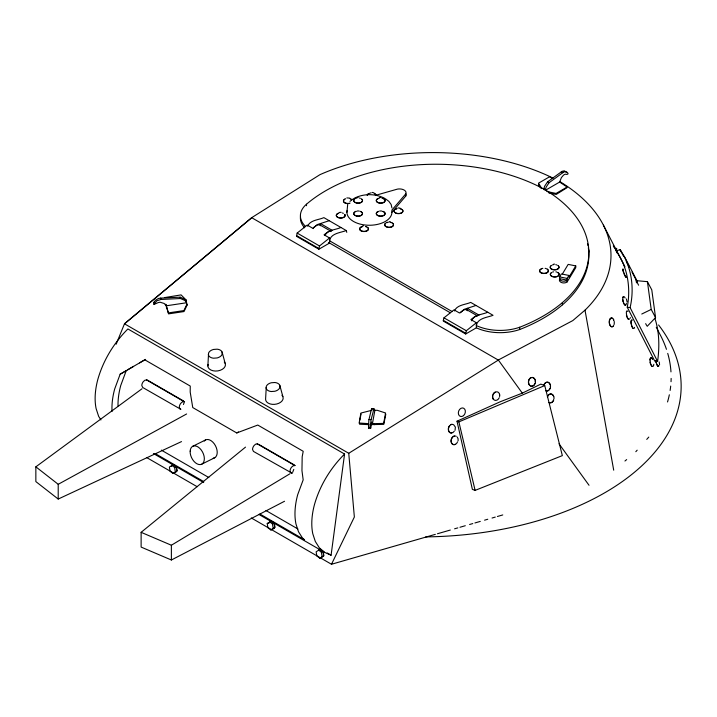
<?xml version="1.0" encoding="UTF-8"?>
<svg xmlns="http://www.w3.org/2000/svg" width="717" height="717" viewBox="0 0 717 717"><rect width="100%" height="100%" fill="white"/><g stroke="black" fill="none" stroke-linecap="round" stroke-linejoin="round"><path stroke-width="1.08" d="M207.867 365.939L208.584 353.015A7.134 4.589 -6.5 0 1 213.541 349.448L217.161 349.179A6.901 4.436 -6.5 0 1 222.091 352.029L225.138 363.277M282.865 396.6L279.809 385.352A6.901 4.436 -6.5 0 0 274.88 382.511L271.259 382.77A7.134 4.589 -6.5 0 0 266.303 386.338L265.586 399.261A8.828 5.682 -6.5 0 0 276.69 404.012A8.828 5.682 -6.5 0 0 281.978 395.291M329.56 240.822C330.636 233.204 340.781 232.729 346.239 230.542L346.795 232.362M164.973 297.537L181.096 294.893L185.972 299.84L186.976 305.299L184.018 311.554L168.522 313.876L165.761 304.196M458.109 440.874L458.091 438.732L457.222 437.038M258.828 514.394L324.604 552.368L331.084 555.209L344.572 454.04L127.904 328.951C113.913 342.905 103.293 360.266 97.862 379.302A62.056 35.832 -60 0 0 96.123 408.627L98.65 416.362L100.918 419.947M359.898 420.072L361.01 414.032M372.428 423.693L374.883 410.294L377.321 410.321L385.576 412.992L383.658 423.388L372.428 423.693L371.764 422.089L371.281 422.86A5.27 0.78 -89.4 0 0 370.94 425.163L370.635 428.327L368.52 428.3L368.816 425.136A5.27 0.78 -89.4 0 1 368.914 424.231M372.473 408.968L371.514 408.86L368.825 420.234L368.52 428.3M374.883 410.294L374.014 408.52L370.949 420.261L370.635 428.327M347.682 204.524L346.92 212.268M630.279 318.205L630.413 317.631M654.89 318.321C659.47 332.159 659.55 347.162 657.606 361.458L654.738 361.117L627.241 307.243C630.736 289.148 628.065 269.207 617.884 253.549M657.606 361.458L630.1 307.566C634.662 288.126 631.578 266.383 620.124 249.74L617.095 250.511M559.654 182.055L561.402 177.601L563.481 175.172A5.27 3.047 -60 0 1 565.686 174.195L566.968 174.473L568.106 173.819C567.64 171.381 564.387 171.139 562.818 172.689L549.052 182.745L546.184 187.029L545.072 190.48L559.654 182.055L567.129 187.029L556.051 193.429L546.811 191.484M330.501 231.197L328.287 231.645L324.066 234.809L329.56 237.981L329.56 243.054L318.868 249.229L296.515 236.323L297.161 233.07L307.208 225.075L312.702 228.248L316.923 225.084L319.585 224.744L331.326 231.501M318.868 249.229L319.504 245.976L329.56 237.981M305.227 226.115A35.787 20.659 0 0 1 306.5 204.211A158.591 91.561 0 0 1 349.304 179.501A154.469 89.186 0 0 1 440.498 164.292A157.919 91.176 0 0 1 544.893 189.629A157.919 91.176 0 0 1 588.774 249.901L588.774 252.178A154.469 89.186 0 0 1 562.442 304.824A158.591 91.561 0 0 1 519.637 329.542A37.849 21.851 0 0 1 476.366 327.821L465.683 333.988L443.33 321.091L443.33 320.347L443.975 317.837L454.022 309.843L459.516 313.015L463.738 309.852L466.4 309.511L477.19 315.722M465.683 333.988L466.319 330.734L476.366 322.749L470.881 319.576L475.102 316.412L477.316 315.964M186.277 301.4L186.178 300.522L184.43 299.025L180.146 297.179L160.68 298.111L158.493 298.496L155.616 300.154L153.985 302.26L154.012 304.456L157.274 303.004A5.27 4.024 -11.3 0 1 160.321 302.269L164.247 303.506L166.174 305.809L186.554 302.762L186.456 301.884L184.708 300.378L180.415 298.532L160.949 299.464L156.763 300.826L154.012 304.456M455.053 430.308L455.385 427.09L453.538 424.616M183.427 404.505L184.574 401.565L182.369 401.914L180.836 403.259A4.239 2.447 -60 0 0 179.313 407.175L179.743 408.699L180.872 409.344L142.737 387.494L141.814 385.522A4.239 2.447 -60 0 1 143.337 381.605L144.87 380.261L147.075 379.92L183.606 401.009M292.644 472.351L293.782 469.411M116.172 344.205L124.48 323.806L251.748 217.636L319.997 174.634A185.694 107.209 0 0 1 552.646 177.906M543.558 189.602L544.669 186.16L547.537 181.876L562.092 171.309L564.36 170.825L566.349 172.232M186.868 304.322L183.91 310.578L168.414 312.899L165.896 304.456M133.586 366.396L120.151 374.202L114.675 389.008A62.056 35.832 -60 0 0 112.04 411.468M307.593 226.196C310.291 219.904 318.527 220.038 323.887 217.636L346.239 230.542M454.408 310.954C457.105 304.671 465.342 304.797 470.702 302.404L493.054 315.301C487.596 317.488 477.45 317.972 476.366 325.59A37.849 21.851 0 0 0 519.637 327.266A158.591 91.561 0 0 0 562.442 302.556A154.469 89.186 0 0 0 588.774 249.901M471.454 320.795C474.143 314.512 482.389 314.638 487.748 312.245M251.282 517.952L331.496 564.261L354.359 517.002L348.749 453.287L124.48 323.806L251.748 217.726L498.324 360.086L348.749 453.287M313.195 228.624L313.571 227.997M324.935 235.409C327.983 229.646 335.717 229.906 340.933 227.477M575.751 265.908L575.751 267.656L567.156 281.906C565.104 283.618 560.775 283.278 559.466 280.831L559.583 276.887L561.375 273.93L568.939 275.453L568.939 277.201L575.751 265.908L568.178 264.385L562.504 273.795M567.156 281.906L567.156 278.411L568.939 275.453M460.386 312.755L464.365 309.269L476.007 305.46M314.019 227.37L317.55 224.502L329.193 220.702M375.869 195.248L397.37 189.127A6.587 3.8 0 0 1 404.11 190.041A6.587 3.8 0 0 1 405.705 193.94L391.912 210.072L391.912 212.268A22.496 12.987 0 0 1 367.946 225.228A22.496 12.987 0 0 1 347.109 210.565M391.912 212.268L405.705 196.126L405.705 193.94M635.818 451.701L637.18 450.168M646.743 439.396L648.786 437.083M344.572 454.04C330.573 467.995 319.952 485.346 314.521 504.392A62.056 35.832 -60 0 0 312.782 533.717L315.31 541.452L319.289 547.734L324.604 552.368M647.128 326.369L655.562 317.613L651.78 289.856L647.415 281.664L636.194 280.643L636.49 282.83M560.3 181.858A185.694 107.209 0 0 1 585.009 310.165L572.802 320.589L498.324 359.997L522.469 393.346M173.514 464.455L169.382 467.063L170.081 471.221L173.039 473.498L176.418 471.508M172.465 465.199L171.255 466.328M173.039 473.498L177.171 470.89L176.481 466.731L174.607 467.475L171.65 465.19M174.607 472.879L176.875 471.006L176.176 466.848L173.218 464.571M274.261 527.999L270.874 529.98L267.916 527.703L267.217 523.553L271.358 520.936M268.794 522.935L270.3 521.68M270.874 529.98L275.014 527.371L274.494 524.261M272.451 529.361L274.71 527.488L274.019 523.338L271.797 521.626M320.275 549.186L316.134 551.794L316.833 555.944L319.8 558.229L321.664 557.485M319.8 558.229L323.932 555.612L321.368 557.611M284.541 501.255L171.381 559.995L141.124 547.08L141.124 532.328L245.51 447.121M624.946 461.013L626.667 459.597M349.932 201.396L353.508 198.708M181.509 441.591L58.211 499.05L35.85 481.591L35.85 466.83L141.993 388.784M538.628 184.135L538.413 184.735L540.681 188.006M141.124 532.328L171.381 545.234L289.847 473.82M127.518 369.891L145.623 359.378M139.564 362.874L144.798 359.826L190.256 386.069L190.202 392.109L192.756 407.561L236.744 432.951L257.77 425.056L303.219 451.298L302.18 456.765L301.956 470.603L303.174 479.87L297.698 494.676A62.056 35.832 -60 0 0 295.969 524.002L298.487 531.736L302.466 538.019L304.429 539.731L259.886 514.008M120.151 374.202L126.21 370.707L120.734 385.513A62.056 35.832 -60 0 0 118.018 405.894M236.744 432.951L238.474 431.957M58.211 499.05L58.211 484.298L186.617 413.969M192.586 446.368L205.465 439.987M201.898 464.096L214.768 457.715M641.751 314.037L651.206 309.421L647.415 281.664M457.007 421.202L500.394 401.69L522.317 393.14L540.815 384.124L544.75 385.567L562.343 455.618L475.12 490.383L472.386 489.388L457.007 421.202L458.871 421.883L544.75 385.567M354.27 198.268C363.582 193.473 375.251 193.473 384.563 198.268M267.217 523.553L269.09 522.81M269.484 521.68L272.442 523.957L274.315 523.222L272.093 521.51M318.402 549.921L321.368 552.198L323.233 551.463L323.761 554.582M331.496 564.261L435.327 534.362M437.469 533.744L450.312 530.042M454.596 528.805L457.805 527.882M459.947 527.264L465.297 525.722M469.581 524.494L472.79 523.571M474.932 522.953L480.282 521.411M484.567 520.175L487.775 519.251M492.059 518.024L495.268 517.091M497.41 516.482L502.76 514.94M339.213 212.474L341.184 212.313M362.605 225.927L363.582 225.783M257.806 443.85L255.602 444.19L254.069 445.544A4.239 2.447 -60 0 0 252.545 449.46L253.468 451.423L292.258 473.328M295.305 465.494L293.101 465.844L291.568 467.188A4.239 2.447 -60 0 0 290.044 471.105L290.475 472.628L291.604 473.274M346.858 197.901L349.788 198.125M357.138 197.516L358.133 197.435M379.696 197.516L380.691 197.435M553.614 264.179L554.608 264.107M370.483 424.643L383.765 424.365L385.8 414.318L385.325 413.727M398.06 207.921L400.032 208.073M371.514 408.86L373.638 408.887M371.953 410.258L360.893 413.055L359.145 423.021L368.386 423.648L368.493 424.625L359.611 424.204L359.342 423.084M368.959 419.562L371.083 419.588M368.466 427.287L370.59 427.314M389.107 221.643L390.102 221.723M627.241 307.243L630.1 307.566M372.132 192.407L373.978 192.837M559.583 276.887L567.156 278.411M548.935 193.025L556.222 194.432L566.986 187.702M552.995 178.416L549.374 176.902L538.521 183.158L541.819 188.598M561.303 171.811L562.818 172.689M547.537 181.876L549.052 182.745M543.558 188.661L545.072 189.53M332.195 230.336L320.454 223.552L320.454 225.721M479.01 315.095L467.269 308.319L467.269 310.479M329.444 240.715L452.203 311.59M328.476 242.427L450.267 312.746M297.161 233.07L319.504 245.976M443.975 317.837L466.319 330.734M296.515 235.579L318.868 248.485M443.33 320.347L465.683 333.244M258.765 444.406L294.337 464.939M146.411 379.858L183.91 401.511M257.143 443.787L294.642 465.441M161.352 450.133L208.808 477.522M265.944 510.513L297.896 528.958M155.293 453.628L203.718 481.582M327.212 552.977L331.084 555.209M153.402 453.52L203.7 482.559M146.913 457.697L197.166 486.709M385.325 198.708L388.901 201.396L391.15 204.524L391.912 207.885M321.01 549.751L323.233 551.463M319.97 549.303L322.937 551.579L323.636 555.738M35.85 466.83L58.211 484.298M466.776 309.708L467.421 310.775M319.961 224.941L320.472 225.586M559.009 443.814L589.024 485.275M613.465 245.734L613.761 246.2M613.277 245.832L613.573 246.307M614.173 246.89L617.534 253.155M613.985 246.989L614.478 247.84M616.495 248.288L616.826 248.907M615.58 249.812L616.584 251.685M636.194 280.643L638.623 285.214M651.206 309.421L655.562 317.613M645.667 323.636L646.644 325.464M623.745 256.561L620.124 249.74L621.03 251.757M626.326 261.436L629.427 267.289M632.009 272.155L637.171 281.906M624.274 256.22L637.556 281.862M603.391 225.129L624.964 266.778M656.279 327.275L659.362 333.226A253.827 146.546 0 0 1 666.46 349.322M616.961 252.429L617.346 253.262M626.389 298.944L627.052 301.821M458.871 421.883L475.12 490.383M659.219 361.986L659.586 364.702M279.809 385.352L279.8 387.7A7.134 4.589 -6.5 0 1 274.844 391.267L271.223 391.527A6.901 4.436 -6.5 0 1 266.294 388.686L266.061 387.53M222.091 352.029L222.082 354.377A7.134 4.589 -6.5 0 1 217.126 357.944L213.505 358.204A6.901 4.436 -6.5 0 1 208.575 355.363L208.342 354.207M186.976 305.299L185.972 299.84M180.146 297.179L180.415 298.532M160.68 298.111L160.949 299.464M153.985 302.26L154.263 303.614M585.009 310.165L613.707 470.191M321.368 552.198L322.058 556.356M272.442 523.957L273.141 528.106M174.607 467.475L175.306 471.625M374.346 423.711L374.462 424.688M166.416 307.046L166.532 308.023M562.442 302.556L562.442 304.824M519.637 327.266L519.637 329.542M476.366 322.749L476.366 327.821M306.5 204.211L306.5 205.725M171.381 545.234L171.381 559.995M224.26 361.96A8.828 5.682 -6.5 0 1 217.843 370.904A8.828 5.682 -6.5 0 1 208.154 364.442M671.139 378.424A253.827 146.546 0 0 1 671.031 381.704M670.691 386.078A253.827 146.546 0 0 1 670.126 390.442M669.337 394.78A253.827 146.546 0 0 1 667.536 401.968M667.733 353.4A253.827 146.546 0 0 1 670.969 371.881M204.237 441.089A10.011 6.175 63.6 0 1 215.476 445.768A10.011 6.175 63.6 0 1 213.227 458.208M658.573 324.953A260.988 150.678 0 0 1 425.719 536.899M613.68 325.536A4.41 2.438 86.3 0 1 610.382 325.697A4.41 2.438 86.3 0 1 609.746 319.791A4.41 2.438 86.3 0 1 612.927 318.599M613.456 319.316A4.41 2.438 86.3 0 1 613.877 320.239M614.164 321.306A4.41 2.438 86.3 0 1 614.03 324.64M613.017 326.235A4.41 2.438 86.3 0 1 611.171 326.62M610.57 326.163A4.41 2.438 86.3 0 1 609.468 320.123A4.41 2.438 86.3 0 1 612.748 318.608M613.277 319.325A4.41 2.438 86.3 0 1 613.698 320.248M634.554 327.364A4.41 1.47 77.2 0 1 631.641 325.294A4.41 1.47 77.2 0 1 632.475 320.114M633.111 328.449A4.41 1.47 77.2 0 1 632.215 327.293M631.794 326.387A4.41 1.47 77.2 0 1 631.444 325.339M631.175 324.218A4.41 1.47 77.2 0 1 631.489 320.114M653.796 364.308A4.41 1.676 78.6 0 1 651.905 366.055A4.41 1.676 78.6 0 1 650.095 360.633A4.41 1.676 78.6 0 1 651.681 357.944M652.165 358.383A4.41 1.676 78.6 0 1 652.631 359.074M652.031 366.351A4.41 1.676 78.6 0 1 651.547 365.912M651.072 365.222A4.41 1.676 78.6 0 1 650.05 362.157M649.916 359.988A4.41 1.676 78.6 0 1 651.484 357.989M651.968 358.419A4.41 1.676 78.6 0 1 652.443 359.118M629.517 318.913A4.41 1.344 76.1 0 1 626.613 314.969A4.41 1.344 76.1 0 1 627.949 311.483M628.334 319.28A4.41 1.344 76.1 0 1 627.904 318.814M627.465 318.097A4.41 1.344 76.1 0 1 627.052 317.183M626.694 316.134A4.41 1.344 76.1 0 1 626.416 315.023M457.518 441.896A4.41 3.307 -75.3 0 1 452.902 444.388A4.41 3.307 -75.3 0 1 451.602 438.768A4.41 3.307 -75.3 0 1 456.209 436.277M455.34 444.271A4.41 3.307 -75.3 0 1 451.307 442.559A4.41 3.307 -75.3 0 1 452.687 436.913M453.502 436.321A4.41 3.307 -75.3 0 1 454.372 435.999M658.824 365.392A4.41 1.04 73.5 0 1 657.57 365.625A4.41 1.04 73.5 0 1 655.804 360.705M658.556 366.046A4.41 1.04 73.5 0 1 657.767 366.19M657.372 365.679A4.41 1.04 73.5 0 1 656.539 364.003M656.163 362.945A4.41 1.04 73.5 0 1 655.598 360.768M626.228 276.305A4.41 0.574 68.7 0 1 624.292 273.849A4.41 0.574 68.7 0 1 623.351 269.287M625.941 277.318A4.41 0.574 68.7 0 1 625.69 277.085M625.358 276.583A4.41 0.574 68.7 0 1 624.095 273.921M623.673 272.854A4.41 0.574 68.7 0 1 622.768 269.171M626.353 303.228A4.41 1.497 76.9 0 1 624.337 304.232A4.41 1.497 76.9 0 1 622.876 297.896A4.41 1.497 76.9 0 1 625.152 297.994M625.574 305.119A4.41 1.497 76.9 0 1 624.292 304.501M623.844 303.757A4.41 1.497 76.9 0 1 623.423 302.825M623.073 301.767A4.41 1.497 76.9 0 1 622.67 299.536M622.723 297.68A4.41 1.497 76.9 0 1 622.921 297.044M454.237 431.249A4.41 3.307 -74.9 0 1 448.564 430.379A4.41 3.307 -74.9 0 1 452.714 424.339M451.701 432.916A4.41 3.307 -74.9 0 1 448.573 430.845A4.41 3.307 -74.9 0 1 449.308 426.023M450.823 424.634A4.41 3.307 -74.9 0 1 451.701 424.321M544.024 384.957A4.41 3.406 -82.7 0 1 548.164 382.322A4.41 3.406 -82.7 0 1 550.477 387.099M550.199 388.211A4.41 3.406 -82.7 0 1 549.706 389.214M549.043 390.039A4.41 3.406 -82.7 0 1 545.637 390.666M543.88 384.939A4.41 3.406 -82.7 0 1 549.195 383.048M549.796 383.846A4.41 3.406 -82.7 0 1 550.199 384.832M550.387 385.934A4.41 3.406 -82.7 0 1 550.333 387.081M550.064 388.193A4.41 3.406 -82.7 0 1 549.572 389.197M548.908 390.021A4.41 3.406 -82.7 0 1 546.345 390.935M547.501 396.824A4.41 3.406 -83.2 0 1 551.624 394.135A4.41 3.406 -83.2 0 1 553.981 398.885M553.712 399.996A4.41 3.406 -83.2 0 1 549.177 402.515M547.367 396.806A4.41 3.406 -83.2 0 1 550.602 394A4.41 3.406 -83.2 0 1 553.685 396.618M553.578 399.987A4.41 3.406 -83.2 0 1 549.043 402.497M499.247 397.711A4.41 3.433 -71.5 0 1 493.269 399.064A4.41 3.433 -71.5 0 1 495.599 392.002A4.41 3.433 -71.5 0 1 499.606 396.618M499.489 394.359A4.41 3.433 -71.5 0 1 499.606 395.443M493.538 399.521A4.41 3.433 -71.5 0 1 492.642 395.551M493.009 394.458A4.41 3.433 -71.5 0 1 495.169 392.091M535.124 383.478A4.41 3.442 -83.7 0 1 529.343 384.85A4.41 3.442 -83.7 0 1 531.1 377.662A4.41 3.442 -83.7 0 1 535.402 382.367M534.99 383.461A4.41 3.442 -83.7 0 1 529.639 385.343A4.41 3.442 -83.7 0 1 529.872 378.37A4.41 3.442 -83.7 0 1 535.106 380.1M535.303 381.202A4.41 3.442 -83.7 0 1 535.267 382.349M304.635 227.782A35.787 20.659 0 0 1 300.522 216.283M587.653 243.843A157.919 91.176 0 0 1 588.021 245.689M588.343 247.723A157.919 91.176 0 0 1 588.774 252.178M405.481 193.384A6.587 3.8 0 0 1 405.705 196.126M557.727 265.371A4.41 2.545 0 0 1 557.727 268.974A4.41 2.545 0 0 1 551.49 268.974A4.41 2.545 0 0 1 551.49 265.371M552.404 264.967A4.41 2.545 0 0 1 553.47 264.707M555.756 264.707A4.41 2.545 0 0 1 556.813 264.967M558.426 266.07A4.41 2.545 0 0 1 554.608 269.888A4.41 2.545 0 0 1 550.79 266.07M547.098 269A4.41 2.545 0 0 1 547.358 272.433A4.41 2.545 0 0 1 541.452 272.881A4.41 2.545 0 0 1 540.161 269.529M540.869 269A4.41 2.545 0 0 1 542.841 268.337M545.126 268.337A4.41 2.545 0 0 1 546.184 268.597M548.245 270.318A4.41 2.545 0 0 1 543.405 273.5A4.41 2.545 0 0 1 540.161 269.7M540.869 269.171A4.41 2.545 0 0 1 541.774 268.767M547.098 269.171A4.41 2.545 0 0 1 547.806 269.7M557.862 272.496A4.41 2.545 0 0 1 557.862 276.099A4.41 2.545 0 0 1 551.624 276.099A4.41 2.545 0 0 1 551.624 272.496M552.538 272.093A4.41 2.545 0 0 1 553.596 271.842M555.881 271.842A4.41 2.545 0 0 1 556.948 272.093M557.862 272.675A4.41 2.545 0 0 1 558.122 276.108A4.41 2.545 0 0 1 552.215 276.556A4.41 2.545 0 0 1 550.925 273.204M361.251 198.699A4.41 2.545 0 0 1 361.251 202.302A4.41 2.545 0 0 1 355.014 202.302A4.41 2.545 0 0 1 355.014 198.699M355.928 198.295A4.41 2.545 0 0 1 356.994 198.044M359.28 198.044A4.41 2.545 0 0 1 360.337 198.295M361.951 199.407A4.41 2.545 0 0 1 358.133 203.225A4.41 2.545 0 0 1 354.315 199.407M367.57 227.298A4.41 2.545 0 0 1 366.387 230.991A4.41 2.545 0 0 1 360.122 229.987A4.41 2.545 0 0 1 362.399 226.473M365.778 226.491A4.41 2.545 0 0 1 366.763 226.823M367.57 227.477A4.41 2.545 0 0 1 366.387 231.17A4.41 2.545 0 0 1 360.122 230.166A4.41 2.545 0 0 1 362.399 226.644M365.778 226.662A4.41 2.545 0 0 1 366.763 227.002M381.838 198.044A4.41 2.545 0 0 1 384.312 201.961A4.41 2.545 0 0 1 377.079 201.961A4.41 2.545 0 0 1 379.553 198.044M382.896 198.475A4.41 2.545 0 0 1 384.07 202.311A4.41 2.545 0 0 1 377.321 202.311A4.41 2.545 0 0 1 378.486 198.475M382.896 211.327A4.41 2.545 0 0 1 384.07 215.163A4.41 2.545 0 0 1 377.321 215.163A4.41 2.545 0 0 1 378.486 211.327M379.553 211.067A4.41 2.545 0 0 1 381.838 211.067M382.896 211.497A4.41 2.545 0 0 1 384.07 215.342A4.41 2.545 0 0 1 377.321 215.342A4.41 2.545 0 0 1 378.486 211.497M402.049 209.436A4.41 2.545 0 0 1 401.475 212.859A4.41 2.545 0 0 1 395.515 212.832A4.41 2.545 0 0 1 395.049 209.4M395.874 208.934A4.41 2.545 0 0 1 396.877 208.602M400.247 208.62A4.41 2.545 0 0 1 401.242 208.961M402.049 209.606A4.41 2.545 0 0 1 399.064 213.666A4.41 2.545 0 0 1 394.467 210.144M395.874 209.104A4.41 2.545 0 0 1 396.877 208.781M400.247 208.799A4.41 2.545 0 0 1 401.242 209.131M392.226 222.906A4.41 2.545 0 0 1 392.226 226.509A4.41 2.545 0 0 1 385.988 226.509A4.41 2.545 0 0 1 385.988 222.906M386.902 222.503A4.41 2.545 0 0 1 387.969 222.252M390.245 222.252A4.41 2.545 0 0 1 391.312 222.503M392.226 223.086A4.41 2.545 0 0 1 392.486 226.518A4.41 2.545 0 0 1 386.58 226.966A4.41 2.545 0 0 1 385.289 223.614M386.902 222.682A4.41 2.545 0 0 1 387.969 222.422M390.245 222.422A4.41 2.545 0 0 1 391.312 222.682M350.066 203.099A4.41 2.545 0 0 1 344.043 202.167A4.41 2.545 0 0 1 345.657 198.69M350.066 198.69A4.41 2.545 0 0 1 351.68 199.622M349 203.529A4.41 2.545 0 0 1 344.043 202.346A4.41 2.545 0 0 1 344.743 199.272M350.98 199.272A4.41 2.545 0 0 1 351.68 199.792M367.283 195.149A4.41 2.545 0 0 1 368.95 193.447M369.936 193.115A4.41 2.545 0 0 1 371.048 192.936M374.319 193.42A4.41 2.545 0 0 1 376.031 195.105M367.283 195.32A4.41 2.545 0 0 1 368.95 193.626M374.319 193.599A4.41 2.545 0 0 1 376.031 195.275M344.778 214.365A4.41 2.545 0 0 1 342.439 217.708A4.41 2.545 0 0 1 336.658 216.355A4.41 2.545 0 0 1 338.989 213.021M342.368 213.003A4.41 2.545 0 0 1 343.371 213.325M344.778 214.544A4.41 2.545 0 0 1 342.789 217.78A4.41 2.545 0 0 1 337.017 216.919A4.41 2.545 0 0 1 338.003 213.532M361.951 212.25A4.41 2.545 0 0 1 358.133 216.077A4.41 2.545 0 0 1 354.315 212.25M355.014 211.73A4.41 2.545 0 0 1 355.928 211.327M356.994 211.067A4.41 2.545 0 0 1 359.28 211.067M360.337 211.327A4.41 2.545 0 0 1 361.251 211.73M361.951 212.429A4.41 2.545 0 0 1 358.133 216.247A4.41 2.545 0 0 1 354.315 212.429M355.014 211.9A4.41 2.545 0 0 1 355.928 211.497M360.337 211.497A4.41 2.545 0 0 1 361.251 211.9M559.583 278.635L559.466 279.083C560.775 281.53 565.104 281.871 567.156 280.159L559.583 278.635M190.157 451.145A10.011 6.175 63.6 0 0 200.348 464.589A10.011 6.175 63.6 0 0 201.217 449.962A10.011 6.175 63.6 0 0 190.157 451.145M463.541 415.609A4.41 3.388 -69.8 0 0 463.693 408.242A4.41 3.388 -69.8 0 0 458.324 412.867A4.41 3.388 -69.8 0 0 463.541 415.609"/></g></svg>
